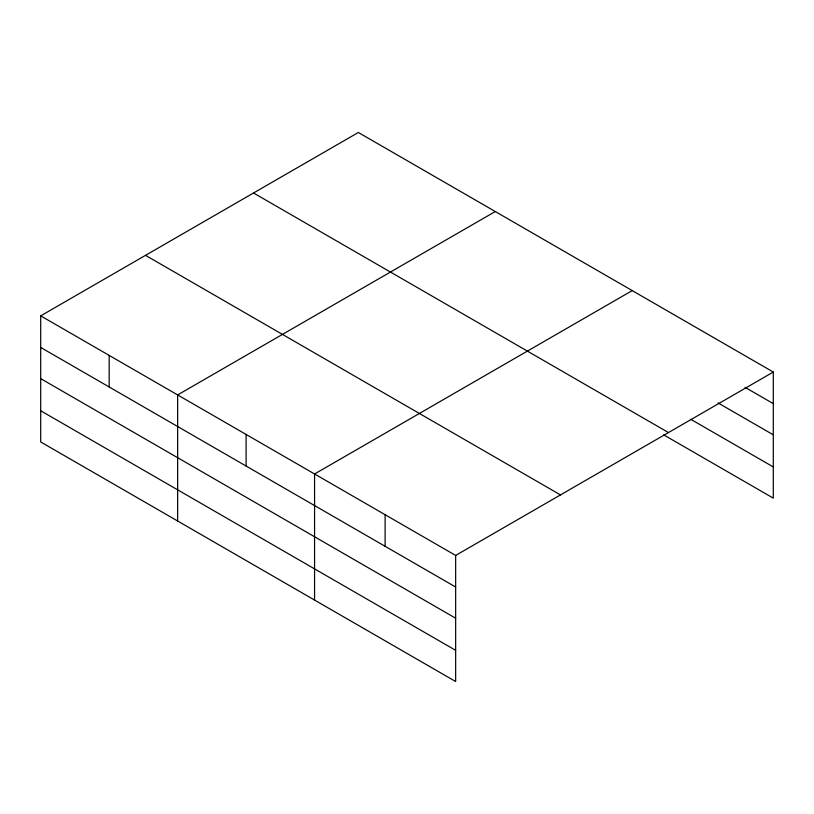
<?xml version="1.0" encoding="UTF-8"?>
<svg xmlns="http://www.w3.org/2000/svg" width="814" height="814" viewBox="0 0 814 814"><rect width="100%" height="100%" fill="white"/><g stroke="black" fill="none" stroke-linecap="round" stroke-linejoin="round"><path stroke-width="1.22" d="M455.657 618.213L455.657 555.433L40.7 315.863L40.7 441.951L455.657 681.521L455.657 618.213L40.7 378.632M40.7 315.863L358.343 132.478L773.3 372.049L773.3 498.137L663.685 434.859M495.278 211.538L177.635 394.922L177.635 521.011M632.213 290.598L314.57 473.982L314.57 600.071M455.657 555.433L773.3 372.049M745.085 387.342L773.3 403.632M717.948 402.869L773.3 434.818M690.821 419.332L773.3 466.951M253.52 192.989L668.477 432.57M145.523 255.342L560.48 494.922M40.7 347.446L455.657 587.026M40.7 410.765L455.657 650.335M385.114 514.713L385.114 546.296M246.103 434.452L246.103 466.035M109.168 355.392L109.168 386.976"/></g></svg>
